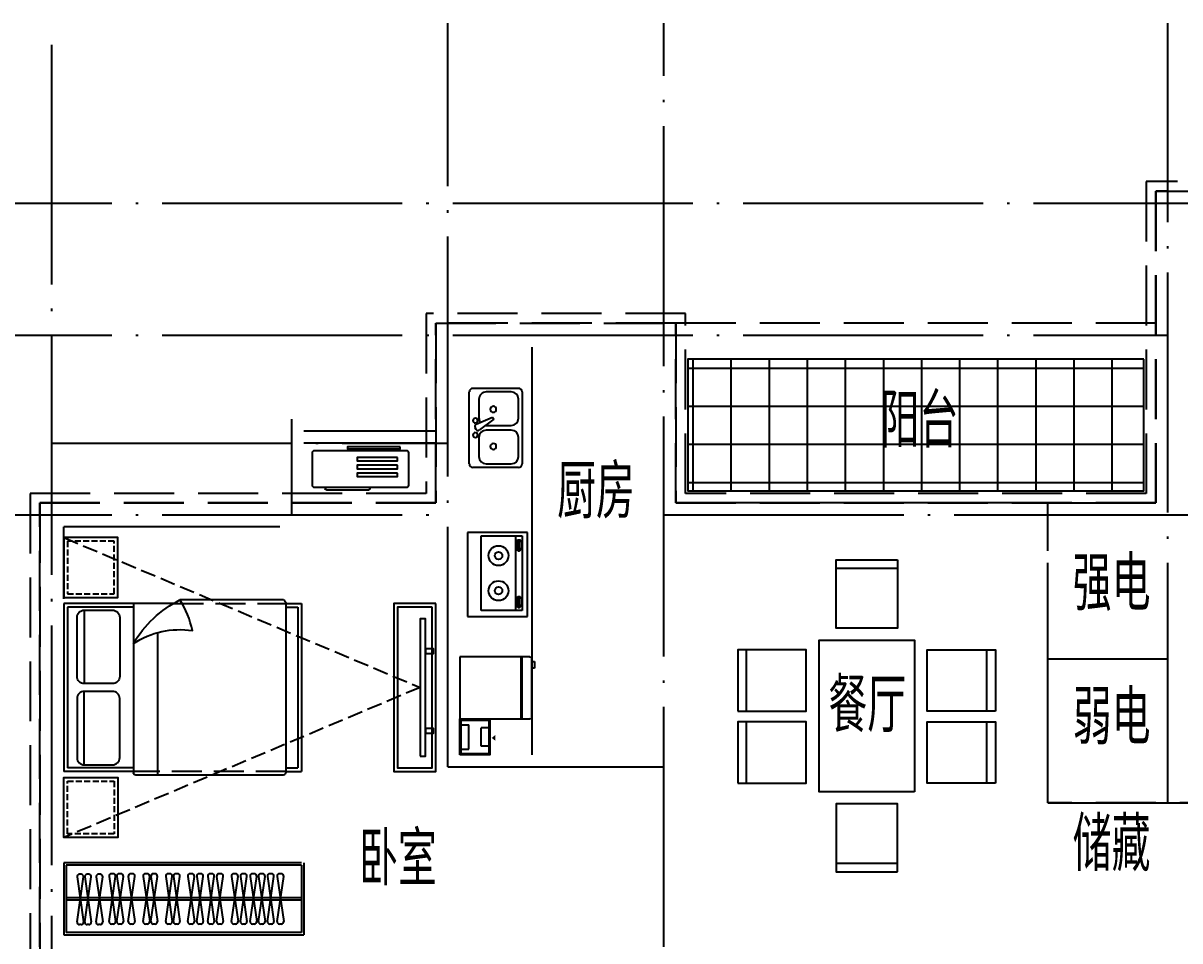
# Model space of a CAD drawing. Extents: x 95480 to 154880, y 32061 to 74061.
# Drawn here: x 108716 to 118356, y 54916 to 62566 of the extents above; entities that cross this region are included whole.
import ezdxf

# ---------------------------------------------------------------- set-up
doc = ezdxf.new("R2010")
doc.units = 0
doc.header["$LTSCALE"] = 1000
doc.header["$MEASUREMENT"] = 0
doc.linetypes.add('DASH', pattern=[0.35, 0.25, -0.1])
doc.linetypes.add('DOTE', pattern=[2.42, 2, -0.2, 0.02, -0.2])
doc.layers.get('0').update_dxf_attribs({"linetype": 'CONTINUOUS'})
for name, color, linetype in [('12fur', 159, 'CONTINUOUS'), ('DOTE', 250, 'DOTE'), ('fd', 4, 'CONTINUOUS'), ('FUR', 8, 'CONTINUOUS'), ('PUB_HATCH', 8, 'CONTINUOUS'), ('PUB_TEXT', 7, 'CONTINUOUS'), ('家具', 159, 'CONTINUOUS'), ('看线', 171, 'CONTINUOUS'), ('轻质隔墙', 143, 'CONTINUOUS'), ('面积', 1, 'CONTINUOUS')]:
    doc.layers.add(name, color=color, linetype=linetype)
doc.styles.add('_TCH_DIM', font='SIMPLEX', dxfattribs={"bigfont": 'GBCBIG'})
doc.styles.get("Standard").update_dxf_attribs({"font": 'GBENOR', "bigfont": 'GBCBIG'})

# ---------------------------------------------------------------- blocks, each defined once
blk = doc.blocks.new('rt')
at = {"layer": '家具'}
for p, q in [((125337, -223631), (125811, -223631)), ((125300, -224417), (125300, -223668)), ((125337, -223743), (125337, -223943)), ((125674, -223668), (125412, -223668)), ((125749, -223943), (125749, -223743)), ((125849, -223668), (125849, -224417)), ((125412, -224018), (125674, -224018)), ((125673, -224068), (125412, -224068)), ((125595, -224132), (125742, -224021)), ((125777, -224081), (125607, -224153)), ((125790, -224045), (125780, -224028)), ((125337, -224143), (125337, -224342)), ((125607, -224153), (125595, -224132)), ((125749, -224342), (125749, -224143)), ((125811, -224455), (125337, -224455)), ((125412, -224417), (125674, -224417))]:
    blk.add_line(p, q, dxfattribs=at)
for centre, radius, start, end in [((125337, -223668), 37.4, 90, 180), ((125811, -223668), 37.4, 0, 90), ((125412, -223743), 74.9, 90, 180), ((125674, -223743), 74.9, 0, 90), ((125599, -223849), 31.2, 270.8058, 270), ((125412, -223943), 74.9, 180, 270), ((125674, -223943), 74.9, 270, 0), ((125786, -223968), 25, 271.8055, 270), ((125412, -224143), 74.9, 90, 180), ((125674, -224143), 74.9, 0, 33.393), ((125758, -224040), 25, 30, 129.4623), ((125786, -224118), 25, 90, 88.1945), ((125768, -224058), 25, 290.5377, 30), ((125599, -224236), 31.2, 90, 89.1942), ((125412, -224342), 74.9, 180, 270), ((125674, -224342), 74.9, 270, 0), ((125337, -224417), 37.4, 180, 270), ((125811, -224417), 37.4, 270, 0)]:
    blk.add_arc(centre, radius, start, end, dxfattribs=at)
blk = doc.blocks.new('7')
at = {"layer": '家具'}
for p, q in [((125825, -222497.3), (125325, -222497.3)), ((125325, -222497.3), (125325, -223197.3)), ((125369.5, -223170.8), (125369.5, -222548)), ((125369.5, -222548), (125711.9, -222548)), ((125401.8, -222573.4), (125391.2, -222573.4)), ((125425.2, -223170.8), (125425.2, -222548)), ((125711.9, -222548), (125711.9, -223170.8)), ((125825, -223197.3), (125825, -222497.3)), ((125376.8, -222654.7), (125376.8, -222590)), ((125376.8, -222590), (125393.5, -222590)), ((125393.5, -222654.7), (125376.8, -222654.7)), ((125402.9, -222665.2), (125391.2, -222665)), ((125393.5, -222590), (125393.5, -222654.7)), ((125376.8, -223063), (125393.5, -223063)), ((125376.8, -223127.7), (125376.8, -223063)), ((125401.8, -223046.4), (125391.2, -223046.4)), ((125393.5, -223063), (125393.5, -223127.7)), ((125393.5, -223127.7), (125376.8, -223127.7)), ((125402.9, -223138.2), (125391.2, -223138)), ((125325, -223197.3), (125825, -223197.3)), ((125711.9, -223170.8), (125369.5, -223170.8))]:
    blk.add_line(p, q, dxfattribs=at)
for points in [[(125382.1, -222590, -0.008736), (125382.9, -222586.8, -0.076276), (125387.8, -222575.3, -0.259034), (125391.2, -222573.4, -0.259034)], [(125391.2, -222573.4, -0.259034), (125394.7, -222575.3, -0.076276), (125399.6, -222586.8, -0.036515), (125402.1, -222600.4, -0.026615), (125403.1, -222619.2, -0.026615), (125402.1, -222638.1, -0.036515), (125399.6, -222651.6, -0.076276), (125394.7, -222663.1, -0.259034), (125391.2, -222665, -0.259034), (125387.8, -222663.1, -0.056762), (125383.8, -222654.7, -0.036515)], [(125401.8, -222573.4, -0.259034), (125405.2, -222575.3, -0.076276), (125410.1, -222586.8, -0.036515), (125412.6, -222600.4, -0.026615), (125413.6, -222619.2, -0.026615), (125412.6, -222638.1, -0.036515), (125410.1, -222651.6, -0.076276), (125405.2, -222663.1, -0.259034), (125401.8, -222665, -0.078462), (125400.5, -222664.8, -0.056762)], [(125382.1, -223063, -0.008736), (125382.9, -223059.8, -0.076276), (125387.8, -223048.3, -0.259034), (125391.2, -223046.4, -0.259034)], [(125391.2, -223046.4, -0.259034), (125394.7, -223048.3, -0.076276), (125399.6, -223059.8, -0.036515), (125402.1, -223073.4, -0.026615), (125403.1, -223092.2, -0.026615), (125402.1, -223111.1, -0.036515), (125399.6, -223124.6, -0.076276), (125394.7, -223136.1, -0.259034), (125391.2, -223138, -0.259034), (125387.8, -223136.1, -0.056762), (125383.8, -223127.7, -0.036515)], [(125401.8, -223046.4, -0.259034), (125405.2, -223048.3, -0.076276), (125410.1, -223059.8, -0.036515), (125412.6, -223073.4, -0.026615), (125413.6, -223092.2, -0.026615), (125412.6, -223111.1, -0.036515), (125410.1, -223124.6, -0.076276), (125405.2, -223136.1, -0.259034), (125401.8, -223138, -0.078462), (125400.5, -223137.8, -0.056762)]]:
    blk.add_lwpolyline(points, format="xyb", dxfattribs=at)
for centre, radius in [((125566.4, -222713.1), 82.5), ((125566.4, -222713.1), 31.6), ((125566.4, -223005.7), 82.5), ((125566.4, -223005.7), 31.6)]:
    blk.add_circle(centre, radius, dxfattribs=at)
at = {"layer": '家具', "text_generation_flag": 4, "width": 0.8, "flags": 9}
for tag in ['XSIZE', 'YSIZE']:
    blk.add_attdef(tag, (125825, -222847.3), '', height=0.5, rotation=90, dxfattribs=at)
blk = doc.blocks.new('$plan$00000400')
for p, q in [((-517, 0), (0, 0)), ((-517, -583.8), (-517, 0)), ((0, 0), (0, -583.8)), ((0, -511.5), (-517, -511.5)), ((-16.7, -600.4), (-500.3, -600.4)), ((-477.5, -600.4), (-477.5, -622.7)), ((-477.5, -622.7), (-421.9, -622.7)), ((-421.9, -622.7), (-421.9, -600.4))]:
    blk.add_line(p, q)
at = {"lineweight": 13}
blk.add_line((0, -522.6), (-517, -522.6), dxfattribs=at)
for centre, start, end in [((-500.3, -583.8), 180, 270), ((-16.7, -583.8), 270, 0)]:
    blk.add_arc(centre, 16.7, start, end)
blk = doc.blocks.new('A$C6CE46E26')
at = {"layer": 'fd'}
blk.add_lwpolyline([(0, 284, 100, 0, 0), (62, 284, 0, 0, 0)], format="xyseb", dxfattribs=at)
at = {"layer": '家具'}
for p, q in [((112, 452), (239, 452)), ((239, 148), (239, 452)), ((445, 98), (445, 502)), ((572, 502), (445, 502)), ((112, 148), (239, 148)), ((572, 98), (445, 98))]:
    blk.add_line(p, q, dxfattribs=at)
for points in [[(592, 0), (592, 600), (92, 600), (92, 0)], [(572, 20), (572, 580), (112, 580), (112, 20)]]:
    blk.add_lwpolyline(points, close=True, dxfattribs=at)
blk = doc.blocks.new('333333333333333333333333')
at = {"layer": '家具'}
for p, q in [((1106031.6, -52868.7), (1104051.6, -52868.7)), ((1104051.6, -52868.7), (1104051.6, -53468.7)), ((1106031.6, -52888.7), (1104071.6, -52888.7)), ((1104071.6, -52888.7), (1104071.6, -53448.7)), ((1106031.6, -52888.7), (1106031.6, -53448.7)), ((1106051.6, -52868.7), (1106051.6, -53468.7)), ((1104051.6, -53468.7), (1106051.6, -53468.7)), ((1106031.6, -53448.7), (1104071.6, -53448.7))]:
    blk.add_line(p, q, dxfattribs=at)
at = {"layer": '家具', "color": 251}
for p, q in [((1104161.4, -53360.9), (1104215.4, -52986.2)), ((1104161.4, -52986.2), (1104215.4, -53360.9)), ((1104195.6, -52963.5), (1104181.3, -52963.5)), ((1104225.8, -53360.9), (1104279.8, -52986.2)), ((1104225.8, -52986.2), (1104279.8, -53360.9)), ((1104260, -52963.5), (1104245.6, -52963.5)), ((1104321.1, -53360.9), (1104375, -52986.2)), ((1104321.1, -52986.2), (1104375, -53360.9)), ((1104355.2, -52963.5), (1104340.9, -52963.5)), ((1104428.7, -53356.1), (1104482.7, -52981.4)), ((1104428.7, -52981.4), (1104482.7, -53356.1)), ((1104462.8, -52958.7), (1104448.5, -52958.7)), ((1104493.1, -53356.1), (1104547.1, -52981.4)), ((1104493.1, -52981.4), (1104547.1, -53356.1)), ((1104527.2, -52958.7), (1104512.9, -52958.7)), ((1104588.3, -53356.1), (1104642.3, -52981.4)), ((1104588.3, -52981.4), (1104642.3, -53356.1)), ((1104622.5, -52958.7), (1104608.2, -52958.7)), ((1104712.3, -53356.1), (1104766.3, -52981.4)), ((1104712.3, -52981.4), (1104766.3, -53356.1)), ((1104746.5, -52958.7), (1104732.2, -52958.7)), ((1104776.7, -53356.1), (1104830.7, -52981.4)), ((1104776.7, -52981.4), (1104830.7, -53356.1)), ((1104810.9, -52958.7), (1104796.6, -52958.7)), ((1104899.7, -53356.1), (1104953.7, -52981.4)), ((1104899.7, -52981.4), (1104953.7, -53356.1)), ((1104933.9, -52958.7), (1104919.6, -52958.7)), ((1104964.1, -53356.1), (1105018.1, -52981.4)), ((1104964.1, -52981.4), (1105018.1, -53356.1)), ((1104998.3, -52958.7), (1104984, -52958.7)), ((1105084.8, -53356.1), (1105138.8, -52981.4)), ((1105084.8, -52981.4), (1105138.8, -53356.1)), ((1105119, -52958.7), (1105104.6, -52958.7)), ((1105159.2, -53356.1), (1105213.1, -52981.4)), ((1105159.2, -52981.4), (1105213.1, -53356.1)), ((1105193.3, -52958.7), (1105179, -52958.7)), ((1105249.8, -53356.1), (1105303.8, -52981.4)), ((1105249.8, -52981.4), (1105303.8, -53356.1)), ((1105284, -52958.7), (1105269.7, -52958.7)), ((1105324.2, -53356.1), (1105378.2, -52981.4)), ((1105324.2, -52981.4), (1105378.2, -53356.1)), ((1105358.3, -52958.7), (1105344, -52958.7)), ((1105448.6, -53356.1), (1105502.6, -52981.4)), ((1105448.6, -52981.4), (1105502.6, -53356.1)), ((1105482.7, -52958.7), (1105468.4, -52958.7)), ((1105523, -53356.1), (1105576.9, -52981.4)), ((1105523, -52981.4), (1105576.9, -53356.1)), ((1105557.1, -52958.7), (1105542.8, -52958.7)), ((1105604.4, -53356.1), (1105658.3, -52981.4)), ((1105604.4, -52981.4), (1105658.3, -53356.1)), ((1105638.5, -52958.7), (1105624.2, -52958.7)), ((1105673.7, -53356.1), (1105727.7, -52981.4)), ((1105673.7, -52981.4), (1105727.7, -53356.1)), ((1105707.8, -52958.7), (1105693.5, -52958.7)), ((1105748.1, -53356.1), (1105802, -52981.4)), ((1105748.1, -52981.4), (1105802, -53356.1)), ((1105782.2, -52958.7), (1105767.9, -52958.7)), ((1105829.5, -53356.1), (1105883.4, -52981.4)), ((1105829.5, -52981.4), (1105883.4, -53356.1)), ((1105863.6, -52958.7), (1105849.3, -52958.7)), ((1106031.6, -53158.7), (1104071.6, -53158.7)), ((1106031.6, -53178.7), (1104071.6, -53178.7)), ((1104195.6, -53383.5), (1104181.3, -53383.5)), ((1104260, -53383.5), (1104245.6, -53383.5)), ((1104355.2, -53383.5), (1104340.9, -53383.5)), ((1104462.8, -53378.7), (1104448.5, -53378.7)), ((1104527.2, -53378.7), (1104512.9, -53378.7)), ((1104622.5, -53378.7), (1104608.2, -53378.7)), ((1104746.5, -53378.7), (1104732.2, -53378.7)), ((1104810.9, -53378.7), (1104796.6, -53378.7)), ((1104933.9, -53378.7), (1104919.6, -53378.7)), ((1104998.3, -53378.7), (1104984, -53378.7)), ((1105119, -53378.7), (1105104.6, -53378.7)), ((1105193.3, -53378.7), (1105179, -53378.7)), ((1105284, -53378.7), (1105269.7, -53378.7)), ((1105358.3, -53378.7), (1105344, -53378.7)), ((1105482.7, -53378.7), (1105468.4, -53378.7)), ((1105557.1, -53378.7), (1105542.8, -53378.7)), ((1105638.5, -53378.7), (1105624.2, -53378.7)), ((1105707.8, -53378.7), (1105693.5, -53378.7)), ((1105782.2, -53378.7), (1105767.9, -53378.7)), ((1105863.6, -53378.7), (1105849.3, -53378.7))]:
    blk.add_line(p, q, dxfattribs=at)
for centre, start, end in [((1104181.3, -52983.5), 90, 187.59464), ((1104195.6, -52983.5), 352.40536, 90), ((1104245.6, -52983.5), 90, 187.59464), ((1104260, -52983.5), 352.40536, 90), ((1104340.9, -52983.5), 90, 187.59464), ((1104355.2, -52983.5), 352.40536, 90), ((1104448.5, -52978.7), 90, 187.59464), ((1104462.8, -52978.7), 352.40536, 90), ((1104512.9, -52978.7), 90, 187.59464), ((1104527.2, -52978.7), 352.40536, 90), ((1104608.2, -52978.7), 90, 187.59464), ((1104622.5, -52978.7), 352.40536, 90), ((1104732.2, -52978.7), 90, 187.59464), ((1104746.5, -52978.7), 352.40536, 90), ((1104796.6, -52978.7), 90, 187.59464), ((1104810.9, -52978.7), 352.40536, 90), ((1104919.6, -52978.7), 90, 187.59464), ((1104933.9, -52978.7), 352.40536, 90), ((1104984, -52978.7), 90, 187.59464), ((1104998.3, -52978.7), 352.40536, 90), ((1105104.6, -52978.7), 90, 187.59464), ((1105119, -52978.7), 352.40536, 90), ((1105179, -52978.7), 90, 187.59464), ((1105193.3, -52978.7), 352.40536, 90), ((1105269.7, -52978.7), 90, 187.59464), ((1105284, -52978.7), 352.40536, 90), ((1105344, -52978.7), 90, 187.59464), ((1105358.3, -52978.7), 352.40536, 90), ((1105468.4, -52978.7), 90, 187.59464), ((1105482.7, -52978.7), 352.40536, 90), ((1105542.8, -52978.7), 90, 187.59464), ((1105557.1, -52978.7), 352.40536, 90), ((1105624.2, -52978.7), 90, 187.59464), ((1105638.5, -52978.7), 352.40536, 90), ((1105693.5, -52978.7), 90, 187.59464), ((1105707.8, -52978.7), 352.40536, 90), ((1105767.9, -52978.7), 90, 187.59464), ((1105782.2, -52978.7), 352.40536, 90), ((1105849.3, -52978.7), 90, 187.59464), ((1105863.6, -52978.7), 352.40536, 90), ((1104181.3, -53363.5), 172.40536, 270), ((1104195.6, -53363.5), 270, 7.59464), ((1104245.6, -53363.5), 172.40536, 270), ((1104260, -53363.5), 270, 7.59464), ((1104340.9, -53363.5), 172.40536, 270), ((1104355.2, -53363.5), 270, 7.59464), ((1104448.5, -53358.7), 172.40536, 270), ((1104462.8, -53358.7), 270, 7.59464), ((1104512.9, -53358.7), 172.40536, 270), ((1104527.2, -53358.7), 270, 7.59464), ((1104608.2, -53358.7), 172.40536, 270), ((1104622.5, -53358.7), 270, 7.59464), ((1104732.2, -53358.7), 172.40536, 270), ((1104746.5, -53358.7), 270, 7.59464), ((1104796.6, -53358.7), 172.40536, 270), ((1104810.9, -53358.7), 270, 7.59464), ((1104919.6, -53358.7), 172.40536, 270), ((1104933.9, -53358.7), 270, 7.59464), ((1104984, -53358.7), 172.40536, 270), ((1104998.3, -53358.7), 270, 7.59464), ((1105104.6, -53358.7), 172.40536, 270), ((1105119, -53358.7), 270, 7.59464), ((1105179, -53358.7), 172.40536, 270), ((1105193.3, -53358.7), 270, 7.59464), ((1105269.7, -53358.7), 172.40536, 270), ((1105284, -53358.7), 270, 7.59464), ((1105344, -53358.7), 172.40536, 270), ((1105358.3, -53358.7), 270, 7.59464), ((1105468.4, -53358.7), 172.40536, 270), ((1105482.7, -53358.7), 270, 7.59464), ((1105542.8, -53358.7), 172.40536, 270), ((1105557.1, -53358.7), 270, 7.59464), ((1105624.2, -53358.7), 172.40536, 270), ((1105638.5, -53358.7), 270, 7.59464), ((1105693.5, -53358.7), 172.40536, 270), ((1105707.8, -53358.7), 270, 7.59464), ((1105767.9, -53358.7), 172.40536, 270), ((1105782.2, -53358.7), 270, 7.59464), ((1105849.3, -53358.7), 172.40536, 270), ((1105863.6, -53358.7), 270, 7.59464)]:
    blk.add_arc(centre, 20, start, end, dxfattribs=at)
blk = doc.blocks.new('dgfgf')
at = {"layer": '家具'}
blk.add_lwpolyline([(7597.4, -62676.2), (7147.4, -62676.2), (7147.4, -63176.2), (7597.4, -63176.2), (7597.4, -62676.2), (7517.4, -62676.2)], dxfattribs=at)
at = {"layer": '家具', "color": 251, "linetype": 'DASH', "ltscale": 0.2}
blk.add_lwpolyline([(7567.4, -62706.2), (7177.4, -62706.2), (7177.4, -63146.2), (7567.4, -63146.2)], close=True, dxfattribs=at)
blk = doc.blocks.new('A$C72813290')
at = {"layer": '家具'}
for p, q in [((579.1, 1950), (0, 1950)), ((0, 550), (0, 1950)), ((579.1, 550), (579.1, 1960)), ((1830, 1980), (599.1, 1980)), ((779.5, 802.6), (779.5, 1980)), ((1850, 550), (1850, 1950)), ((1850, 1950), (1980, 1950)), ((1980, 550), (1980, 1950)), ((30, 580), (30, 1920)), ((579.1, 1920), (30, 1920)), ((169.9, 1894.5), (169.9, 1282.8)), ((1850, 1920), (1950, 1920)), ((1950, 580), (1950, 1920)), ((169.9, 605.5), (169.9, 1217.2)), ((579.1, 580), (30, 580)), ((1850, 580), (1950, 580)), ((912.3, 550), (0, 550)), ((1830, 520), (967.1, 520)), ((1850, 550), (1980, 550))]:
    blk.add_line(p, q, dxfattribs=at)
at = {"layer": '家具', "linetype": 'DASH'}
for p, q in [((1850, 1950), (579.1, 1950)), ((912.3, 550), (1850, 550))]:
    blk.add_line(p, q, dxfattribs=at)
at = {"layer": '家具'}
for points in [[(169.9, 1894.5), (405.3, 1894.5, -0.414214), (465.3, 1834.5), (465.3, 1342.8, -0.414214), (405.3, 1282.8), (169.9, 1282.8, -0.414214), (109.9, 1342.8), (109.9, 1834.5, -0.414214)], [(169.9, 605.5), (405.3, 605.5, 0.414214), (465.3, 665.5), (465.3, 1157.2, 0.414214), (405.3, 1217.2), (169.9, 1217.2, 0.414214), (109.9, 1157.2), (109.9, 665.5, 0.414214)]]:
    blk.add_lwpolyline(points, format="xyb", close=True, dxfattribs=at)
blk.add_lwpolyline([(579.1, 882.6, 0.180302), (1070.8, 774.6, -0.088637), (967.1, 520.1, 28871.271551)], format="xyb", dxfattribs=at)
for centre, radius, start, end in [((599.1, 1960), 20, 90, 180), ((1819.3, 1951.2), 30.7, 357.68839, 69.69174), ((1391.5, 1363.3), 944, 210.60747, 243.27731), ((1819.3, 548.8), 30.7, 290.35664, 2.31522)]:
    blk.add_arc(centre, radius, start, end, dxfattribs=at)
blk.add_blockref('dgfgf', (-7147.4, 65176.2), dxfattribs=at)
at = {"layer": '家具', "xscale": -1, "rotation": 180}
blk.add_blockref('dgfgf', (-7147.4, -62676.2), dxfattribs=at)
blk = doc.blocks.new('A$C2FB07499')
at = {"layer": '家具', "ltscale": 0.5}
blk.add_lwpolyline([(500, 300), (150, 300), (150, 1700), (500, 1700)], close=True, dxfattribs=at)
at = {"layer": '家具', "color": 251, "ltscale": 40}
for points in [[(470, 330), (180, 330), (180, 1670), (470, 1670)], [(368, 1572.1), (414.5, 1572.1), (414.5, 427.9), (368, 427.9)], [(414.5, 1381), (480, 1381), (480, 1342.7), (414.5, 1342.7)], [(414.5, 716.9), (480, 716.9), (480, 678.6), (414.5, 678.6)]]:
    blk.add_lwpolyline(points, close=True, dxfattribs=at)
blk = doc.blocks.new('$plan$00001028')
for p, q in [((-558.3, 1001), (-47.1, 1001)), ((41.7, 1001), (553, 1001)), ((-1227.5, -256.3), (-1227.5, 255)), ((1231.2, -256.3), (1231.2, 255)), ((-558.3, -1002.3), (-47.1, -1002.3)), ((41.7, -1002.3), (553, -1002.3))]:
    blk.add_line(p, q)
for points in [[(-558.3, 1072.7), (-558.3, 503.5), (-47.1, 503.5), (-47.1, 1072.7), (-558.3, 1072.7)], [(41.7, 1072.7), (41.7, 503.5), (553, 503.5), (553, 1072.7), (41.7, 1072.7)], [(-630.1, -397.3), (-630.1, 396), (633.7, 396), (633.7, -397.3), (-630.1, -397.3)], [(-1299.2, -256.3), (-730.1, -256.3), (-730.1, 255), (-1299.2, 255), (-1299.2, -256.3)], [(1302.9, -256.3), (733.7, -256.3), (733.7, 255), (1302.9, 255), (1302.9, -256.3)], [(-558.3, -1074), (-558.3, -504.8), (-47.1, -504.8), (-47.1, -1074), (-558.3, -1074)], [(41.7, -1074), (41.7, -504.8), (553, -504.8), (553, -1074), (41.7, -1074)]]:
    blk.add_lwpolyline(points)
blk = doc.blocks.new('A$C4EB5717C')
at = {"layer": '12fur', "color": 8}
for p, q in [((520.3, 110), (520.3, 120)), ((883.1, 100), (530.3, 100)), ((893.1, 120), (893.1, 110))]:
    blk.add_line(p, q, dxfattribs=at)
at = {"layer": '12fur'}
blk.add_lwpolyline([(220, 120), (980, 120, 0.414214), (1000, 140), (1000, 410, 0.414214), (980, 430), (220, 430, 0.414214), (200, 410), (200, 140, 0.414214)], format="xyb", close=True, dxfattribs=at)
at = {"layer": '12fur', "color": 8}
for points in [[(269.2, 459.1), (709, 459.1), (709, 444), (269.2, 444)], [(290.4, 371.5), (625.9, 371.5), (625.9, 342.6), (290.4, 342.6)], [(290.4, 305.7), (625.9, 305.7), (625.9, 276.8), (290.4, 276.8)], [(290.4, 239.9), (625.9, 239.9), (625.9, 211), (290.4, 211)]]:
    blk.add_lwpolyline(points, close=True, dxfattribs=at)
for centre, start, end in [((530.3, 110), 180, 270), ((883.1, 110), 270, 0)]:
    blk.add_arc(centre, 10, start, end, dxfattribs=at)

msp = doc.modelspace()

# ---------------------------------------------------------------- hatches: boundary and pattern name
at = {"layer": 'PUB_HATCH'}
h = msp.add_hatch(dxfattribs=at)
h.set_pattern_fill('NET', color=256, scale=100, style=0)
h.set_pattern_definition([(0, (0, 0), (0, 317.5), []), (90, (0, 0), (-317.5, 2e-14), [])])
h.paths.add_polyline_path([(118056.1, 58665.7), (118056.1, 59765.7), (114256.1, 59765.7), (114256.1, 58665.7)])
h.paths.add_polyline_path([(115807.7, 58877.8), (116596.8, 58877.8), (116596.8, 59562.7), (115807.7, 59562.7)], flags=24)

# ---------------------------------------------------------------- linework, layer by layer
at = {"layer": 'DOTE'}
for p, q in [((108956.1, 45865.7), (108956.1, 62565.7)), ((112256.1, 56365.7), (112256.1, 62565.7)), ((114056.1, 54865.7), (114056.1, 62565.7)), ((118256.1, 56065.7), (118256.1, 62565.7)), ((107456.1, 61065.7), (136256.1, 61065.7)), ((107456.1, 59965.7), (118256.1, 59965.7)), ((110956.1, 58465.7), (110956.1, 59265.7)), ((108956.1, 59065.7), (112256.1, 59065.7)), ((107456.1, 58465.7), (112256.1, 58465.7)), ((114056.1, 58465.7), (121856.1, 58465.7)), ((117256.1, 56065.7), (117256.1, 58465.7)), ((117256.1, 57265.7), (118256.1, 57265.7)), ((112256.1, 56365.7), (114056.1, 56365.7)), ((117256.1, 56065.7), (121856.1, 56065.7))]:
    msp.add_line(p, q, dxfattribs=at)
at = {"layer": 'FUR', "color": 250, "linetype": 'DASH', "ltscale": 0.5}
for p, q in [((109056.1, 58277.6), (112024.1, 57027.6)), ((112024.1, 57027.6), (109056.1, 55777.6))]:
    msp.add_line(p, q, dxfattribs=at)
at = {"layer": 'PUB_HATCH'}
msp.add_lwpolyline([(118056.1, 59765.7), (114256.1, 59765.7), (114256.1, 58665.7), (118056.1, 58665.7)], close=True, dxfattribs=at)
at = {"layer": '家具'}
msp.add_line((112956.1, 59865.7), (112956.1, 56465.7), dxfattribs=at)
at = {"layer": '看线'}
for p, q in [((112156.1, 59165.7), (111056.1, 59165.7)), ((112156.1, 59065.7), (111056.1, 59065.7)), ((110856.1, 58365.7), (109056.1, 58365.7)), ((109056.1, 57765.7), (109056.1, 58365.7))]:
    msp.add_line(p, q, dxfattribs=at)
at = {"layer": '面积', "color": 1, "linetype": 'DASH', "ltscale": 2}
for points in [[(123236.1, 61245.7), (118076.1, 61245.7), (118076.1, 58645.7), (114236.1, 58645.7), (114236.1, 60145.7), (112076.1, 60145.7), (112076.1, 58645.7), (108776.1, 58645.7), (108776.1, 52685.7), (109976.1, 52685.7), (109976.1, 47185.7), (114236.1, 47185.7), (114236.1, 49185.7), (118436.1, 49185.7)], [(118356.1, 49265.7), (114156.1, 49265.7), (114156.1, 47265.7), (110056.1, 47265.7), (110056.1, 52765.7), (108856.1, 52765.7), (108856.1, 58565.7), (112156.1, 58565.7), (112156.1, 60065.7), (114156.1, 60065.7), (114156.1, 58565.7), (118156.1, 58565.7), (118156.1, 61165.7), (123156.1, 61165.7)], [(123156.1, 61165.7), (118156.1, 61165.7), (118156.1, 58565.7), (118156.1, 58565.7), (114156.1, 58565.7), (114156.1, 60065.7), (112156.1, 60065.7), (112156.1, 58565.7), (108856.1, 58565.7), (108856.1, 52765.7), (110056.1, 52765.7), (110056.1, 47265.7), (114156.1, 47265.7), (114156.1, 49265.7), (118356.1, 49265.7), (118356.1, 49865.7), (125356.1, 49865.7)], [(114156.1, 60065.7), (112156.1, 60065.7), (112156.1, 58565.7), (108856.1, 58565.7), (108856.1, 52765.7), (110056.1, 52765.7), (110056.1, 47265.7), (114156.1, 47265.7), (114156.1, 49265.7), (118356.1, 49265.7), (118356.1, 49865.7), (121856.1, 49865.7), (121856.1, 53765.7), (119556.1, 53765.7), (119556.1, 56065.7), (117256.1, 56065.7), (117256.1, 58565.7), (114156.1, 58565.7), (114156.1, 60065.7)]]:
    msp.add_lwpolyline(points, dxfattribs=at)
for points in [[(118156.1, 61165.7), (123156.1, 61165.7), (123156.1, 58565.7), (125356.1, 58565.7), (125356.1, 58565.7), (126456.1, 58565.7), (126456.1, 56065.7), (124156.1, 56065.7), (124156.1, 53265.7), (121856.1, 53265.7), (121856.1, 53765.7), (119556.1, 53765.7), (119556.1, 56065.7), (117256.1, 56065.7), (117256.1, 58565.7), (118156.1, 58565.7)], [(114156.1, 58565.7), (118156.1, 58565.7), (118156.1, 60065.7), (114156.1, 60065.7)]]:
    msp.add_lwpolyline(points, close=True, dxfattribs=at)

# ---------------------------------------------------------------- block references
at = {"xscale": -0.5, "yscale": 0.5, "zscale": 0.5}
msp.add_blockref('A$C6CE46E26', (112652.3, 56465.7), dxfattribs=at)
at = {"layer": '12fur', "xscale": -1}
msp.add_blockref('A$C4EB5717C', (112127.2, 58574.5), dxfattribs=at)
at = {"layer": '家具', "xscale": 0.7999999998799873, "yscale": 0.8000000002793968, "zscale": 0.7999999999999997, "rotation": 179.999262619714}
msp.add_blockref('rt', (213111.5, -120043.4), dxfattribs=at)
at = {"layer": '家具', "xscale": -1}
for name, p, rotation in [('A$C72813290', (109056.1, 58277.6), 180), ('A$C2FB07499', (111656.1, 58027.6), 180), ('$plan$00000400', (112356.1, 56765.7), 90)]:
    msp.add_blockref(name, p, dxfattribs=dict(at, rotation=rotation))
at = {"layer": '家具', "rotation": 179.9992626330543}
msp.add_blockref('7', (238241.4, -164880.5), dxfattribs=at)
at = {"layer": '家具', "linetype": 'ByBlock', "rotation": 90}
msp.add_blockref('$plan$00001028', (115746.4, 56789), dxfattribs=at)
at = {"layer": '轻质隔墙'}
msp.add_blockref('333333333333333333333333', (-994995.6, 108434.4), dxfattribs=at)

# ---------------------------------------------------------------- texts
at = {"layer": 'PUB_TEXT', "style": '_TCH_DIM'}
for s, p in [('阳台', (115862.3, 59026.7)), ('厨房', (113166.3, 58436.9)), ('强电', (117463.2, 57668.6)), ('餐厅', (115426.9, 56653.8)), ('弱电', (117463.2, 56554)), ('卧室', (111515.7, 55374.2))]:
    msp.add_text(s, height=450, dxfattribs=at).set_placement(p)
at = {"layer": 'PUB_TEXT', "linetype": 'DASH', "style": '_TCH_DIM'}
msp.add_text('储藏', height=450, dxfattribs=at).set_placement((117463.2, 55496.9))

doc.saveas('drawing.dxf')
